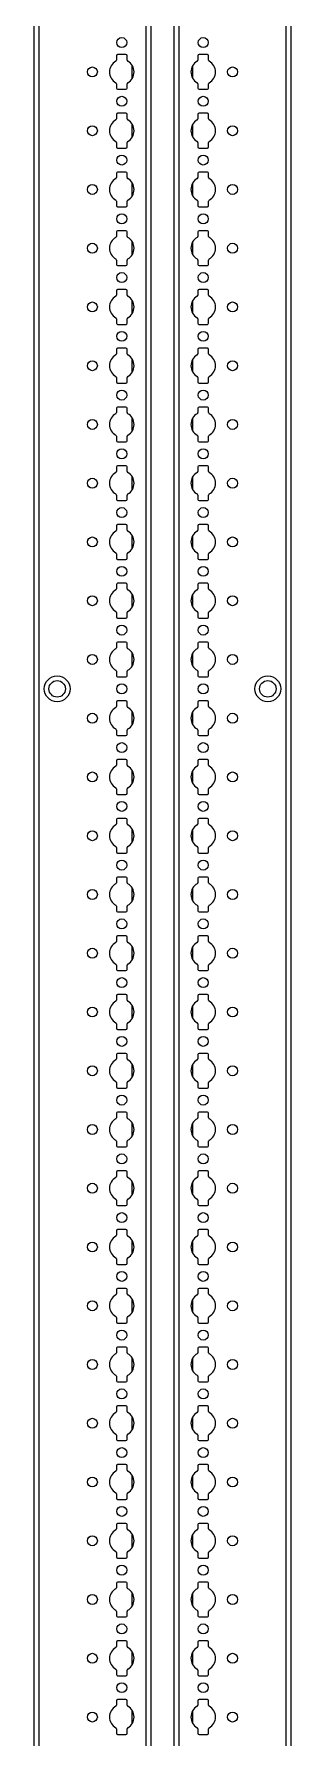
# Model space of a CAD drawing. Header units: millimetres. Extents: x -199 to 1181, y -1371 to 1507.
# Drawn here: x 1072 to 1181, y 64 to 789 of the extents above; entities that cross this region are included whole.
import ezdxf

# ---------------------------------------------------------------- set-up
doc = ezdxf.new("R2010")
doc.units = ezdxf.units.MM

msp = doc.modelspace()

# ---------------------------------------------------------------- linework, layer by layer
at = {"color": 7, "linetype": 'Continuous', "lineweight": 25}
for p, q in [((1071.69, -851.79), (1071.69, 1247.21)), ((1121.39, 1247.21), (1121.39, -851.79)), ((1131.39, -851.79), (1131.39, 1247.21)), ((1181.09, 1247.21), (1181.09, -851.79)), ((1106.74, 779.61), (1106.74, 777.73)), ((1110.84, 780.11), (1107.24, 780.11)), ((1111.34, 777.73), (1111.34, 779.61)), ((1141.44, 779.61), (1141.44, 777.73)), ((1145.54, 780.11), (1141.94, 780.11)), ((1146.04, 777.73), (1146.04, 779.61)), ((1106.74, 767.68), (1106.74, 765.81)), ((1107.24, 765.31), (1110.84, 765.31)), ((1111.34, 765.81), (1111.34, 767.68)), ((1141.44, 767.68), (1141.44, 765.81)), ((1141.94, 765.31), (1145.54, 765.31)), ((1146.04, 765.81), (1146.04, 767.68)), ((1106.74, 754.61), (1106.74, 752.73)), ((1110.84, 755.11), (1107.24, 755.11)), ((1111.34, 752.73), (1111.34, 754.61)), ((1141.44, 754.61), (1141.44, 752.73)), ((1145.54, 755.11), (1141.94, 755.11)), ((1146.04, 752.73), (1146.04, 754.61)), ((1106.74, 742.68), (1106.74, 740.81)), ((1107.24, 740.31), (1110.84, 740.31)), ((1111.34, 740.81), (1111.34, 742.68)), ((1141.44, 742.68), (1141.44, 740.81)), ((1141.94, 740.31), (1145.54, 740.31)), ((1146.04, 740.81), (1146.04, 742.68)), ((1106.74, 729.61), (1106.74, 727.73)), ((1110.84, 730.11), (1107.24, 730.11)), ((1111.34, 727.73), (1111.34, 729.61)), ((1141.44, 729.61), (1141.44, 727.73)), ((1145.54, 730.11), (1141.94, 730.11)), ((1146.04, 727.73), (1146.04, 729.61)), ((1106.74, 717.68), (1106.74, 715.81)), ((1107.24, 715.31), (1110.84, 715.31)), ((1111.34, 715.81), (1111.34, 717.68)), ((1141.44, 717.68), (1141.44, 715.81)), ((1141.94, 715.31), (1145.54, 715.31)), ((1146.04, 715.81), (1146.04, 717.68)), ((1106.74, 704.61), (1106.74, 702.73)), ((1110.84, 705.11), (1107.24, 705.11)), ((1111.34, 702.73), (1111.34, 704.61)), ((1141.44, 704.61), (1141.44, 702.73)), ((1145.54, 705.11), (1141.94, 705.11)), ((1146.04, 702.73), (1146.04, 704.61)), ((1106.74, 692.68), (1106.74, 690.81)), ((1107.24, 690.31), (1110.84, 690.31)), ((1111.34, 690.81), (1111.34, 692.68)), ((1141.44, 692.68), (1141.44, 690.81)), ((1141.94, 690.31), (1145.54, 690.31)), ((1146.04, 690.81), (1146.04, 692.68)), ((1106.74, 679.61), (1106.74, 677.73)), ((1110.84, 680.11), (1107.24, 680.11)), ((1111.34, 677.73), (1111.34, 679.61)), ((1141.44, 679.61), (1141.44, 677.73)), ((1145.54, 680.11), (1141.94, 680.11)), ((1146.04, 677.73), (1146.04, 679.61)), ((1106.74, 667.68), (1106.74, 665.81)), ((1111.34, 665.81), (1111.34, 667.68)), ((1141.44, 667.68), (1141.44, 665.81)), ((1146.04, 665.81), (1146.04, 667.68)), ((1107.24, 665.31), (1110.84, 665.31)), ((1141.94, 665.31), (1145.54, 665.31)), ((1106.74, 654.61), (1106.74, 652.73)), ((1110.84, 655.11), (1107.24, 655.11)), ((1111.34, 652.73), (1111.34, 654.61)), ((1141.44, 654.61), (1141.44, 652.73)), ((1145.54, 655.11), (1141.94, 655.11)), ((1146.04, 652.73), (1146.04, 654.61)), ((1106.74, 642.68), (1106.74, 640.81)), ((1107.24, 640.31), (1110.84, 640.31)), ((1111.34, 640.81), (1111.34, 642.68)), ((1141.44, 642.68), (1141.44, 640.81)), ((1141.94, 640.31), (1145.54, 640.31)), ((1146.04, 640.81), (1146.04, 642.68)), ((1106.74, 629.61), (1106.74, 627.73)), ((1110.84, 630.11), (1107.24, 630.11)), ((1111.34, 627.73), (1111.34, 629.61)), ((1141.44, 629.61), (1141.44, 627.73)), ((1145.54, 630.11), (1141.94, 630.11)), ((1146.04, 627.73), (1146.04, 629.61)), ((1106.74, 617.68), (1106.74, 615.81)), ((1111.34, 615.81), (1111.34, 617.68)), ((1141.44, 617.68), (1141.44, 615.81)), ((1146.04, 615.81), (1146.04, 617.68)), ((1107.24, 615.31), (1110.84, 615.31)), ((1141.94, 615.31), (1145.54, 615.31)), ((1106.74, 604.61), (1106.74, 602.73)), ((1110.84, 605.11), (1107.24, 605.11)), ((1111.34, 602.73), (1111.34, 604.61)), ((1141.44, 604.61), (1141.44, 602.73)), ((1145.54, 605.11), (1141.94, 605.11)), ((1146.04, 602.73), (1146.04, 604.61)), ((1106.74, 592.68), (1106.74, 590.81)), ((1107.24, 590.31), (1110.84, 590.31)), ((1111.34, 590.81), (1111.34, 592.68)), ((1141.44, 592.68), (1141.44, 590.81)), ((1141.94, 590.31), (1145.54, 590.31)), ((1146.04, 590.81), (1146.04, 592.68)), ((1110.84, 580.11), (1107.24, 580.11)), ((1145.54, 580.11), (1141.94, 580.11)), ((1106.74, 579.61), (1106.74, 577.73)), ((1111.34, 577.73), (1111.34, 579.61)), ((1141.44, 579.61), (1141.44, 577.73)), ((1146.04, 577.73), (1146.04, 579.61)), ((1106.74, 567.68), (1106.74, 565.81)), ((1111.34, 565.81), (1111.34, 567.68)), ((1141.44, 567.68), (1141.44, 565.81)), ((1146.04, 565.81), (1146.04, 567.68)), ((1107.24, 565.31), (1110.84, 565.31)), ((1141.94, 565.31), (1145.54, 565.31)), ((1106.74, 554.61), (1106.74, 552.73)), ((1110.84, 555.11), (1107.24, 555.11)), ((1111.34, 552.73), (1111.34, 554.61)), ((1141.44, 554.61), (1141.44, 552.73)), ((1145.54, 555.11), (1141.94, 555.11)), ((1146.04, 552.73), (1146.04, 554.61)), ((1106.74, 542.68), (1106.74, 540.81)), ((1107.24, 540.31), (1110.84, 540.31)), ((1111.34, 540.81), (1111.34, 542.68)), ((1141.44, 542.68), (1141.44, 540.81)), ((1141.94, 540.31), (1145.54, 540.31)), ((1146.04, 540.81), (1146.04, 542.68)), ((1106.74, 529.61), (1106.74, 527.73)), ((1110.84, 530.11), (1107.24, 530.11)), ((1111.34, 527.73), (1111.34, 529.61)), ((1141.44, 529.61), (1141.44, 527.73)), ((1145.54, 530.11), (1141.94, 530.11)), ((1146.04, 527.73), (1146.04, 529.61)), ((1106.74, 517.68), (1106.74, 515.81)), ((1107.24, 515.31), (1110.84, 515.31)), ((1111.34, 515.81), (1111.34, 517.68)), ((1141.44, 517.68), (1141.44, 515.81)), ((1141.94, 515.31), (1145.54, 515.31)), ((1146.04, 515.81), (1146.04, 517.68)), ((1106.74, 504.61), (1106.74, 502.73)), ((1110.84, 505.11), (1107.24, 505.11)), ((1111.34, 502.73), (1111.34, 504.61)), ((1141.44, 504.61), (1141.44, 502.73)), ((1145.54, 505.11), (1141.94, 505.11)), ((1146.04, 502.73), (1146.04, 504.61)), ((1106.74, 492.68), (1106.74, 490.81)), ((1107.24, 490.31), (1110.84, 490.31)), ((1111.34, 490.81), (1111.34, 492.68)), ((1141.44, 492.68), (1141.44, 490.81)), ((1141.94, 490.31), (1145.54, 490.31)), ((1146.04, 490.81), (1146.04, 492.68)), ((1106.74, 479.61), (1106.74, 477.73)), ((1110.84, 480.11), (1107.24, 480.11)), ((1111.34, 477.73), (1111.34, 479.61)), ((1141.44, 479.61), (1141.44, 477.73)), ((1145.54, 480.11), (1141.94, 480.11)), ((1146.04, 477.73), (1146.04, 479.61)), ((1106.74, 467.68), (1106.74, 465.81)), ((1107.24, 465.31), (1110.84, 465.31)), ((1111.34, 465.81), (1111.34, 467.68)), ((1141.44, 467.68), (1141.44, 465.81)), ((1141.94, 465.31), (1145.54, 465.31)), ((1146.04, 465.81), (1146.04, 467.68)), ((1106.74, 454.61), (1106.74, 452.73)), ((1110.84, 455.11), (1107.24, 455.11)), ((1111.34, 452.73), (1111.34, 454.61)), ((1141.44, 454.61), (1141.44, 452.73)), ((1145.54, 455.11), (1141.94, 455.11)), ((1146.04, 452.73), (1146.04, 454.61)), ((1106.74, 442.68), (1106.74, 440.81)), ((1111.34, 440.81), (1111.34, 442.68)), ((1141.44, 442.68), (1141.44, 440.81)), ((1146.04, 440.81), (1146.04, 442.68)), ((1107.24, 440.31), (1110.84, 440.31)), ((1141.94, 440.31), (1145.54, 440.31)), ((1106.74, 429.61), (1106.74, 427.73)), ((1110.84, 430.11), (1107.24, 430.11)), ((1111.34, 427.73), (1111.34, 429.61)), ((1141.44, 429.61), (1141.44, 427.73)), ((1145.54, 430.11), (1141.94, 430.11)), ((1146.04, 427.73), (1146.04, 429.61)), ((1106.74, 417.68), (1106.74, 415.81)), ((1107.24, 415.31), (1110.84, 415.31)), ((1111.34, 415.81), (1111.34, 417.68)), ((1141.44, 417.68), (1141.44, 415.81)), ((1141.94, 415.31), (1145.54, 415.31)), ((1146.04, 415.81), (1146.04, 417.68)), ((1106.74, 404.61), (1106.74, 402.73)), ((1110.84, 405.11), (1107.24, 405.11)), ((1111.34, 402.73), (1111.34, 404.61)), ((1141.44, 404.61), (1141.44, 402.73)), ((1145.54, 405.11), (1141.94, 405.11)), ((1146.04, 402.73), (1146.04, 404.61)), ((1106.74, 392.68), (1106.74, 390.81)), ((1111.34, 390.81), (1111.34, 392.68)), ((1141.44, 392.68), (1141.44, 390.81)), ((1146.04, 390.81), (1146.04, 392.68)), ((1107.24, 390.31), (1110.84, 390.31)), ((1141.94, 390.31), (1145.54, 390.31)), ((1106.74, 379.61), (1106.74, 377.73)), ((1110.84, 380.11), (1107.24, 380.11)), ((1111.34, 377.73), (1111.34, 379.61)), ((1141.44, 379.61), (1141.44, 377.73)), ((1145.54, 380.11), (1141.94, 380.11)), ((1146.04, 377.73), (1146.04, 379.61)), ((1106.74, 367.68), (1106.74, 365.81)), ((1107.24, 365.31), (1110.84, 365.31)), ((1111.34, 365.81), (1111.34, 367.68)), ((1141.44, 367.68), (1141.44, 365.81)), ((1141.94, 365.31), (1145.54, 365.31)), ((1146.04, 365.81), (1146.04, 367.68)), ((1106.74, 354.61), (1106.74, 352.73)), ((1110.84, 355.11), (1107.24, 355.11)), ((1111.34, 352.73), (1111.34, 354.61)), ((1141.44, 354.61), (1141.44, 352.73)), ((1145.54, 355.11), (1141.94, 355.11)), ((1146.04, 352.73), (1146.04, 354.61)), ((1106.74, 342.68), (1106.74, 340.81)), ((1111.34, 340.81), (1111.34, 342.68)), ((1141.44, 342.68), (1141.44, 340.81)), ((1146.04, 340.81), (1146.04, 342.68)), ((1107.24, 340.31), (1110.84, 340.31)), ((1141.94, 340.31), (1145.54, 340.31)), ((1106.74, 329.61), (1106.74, 327.73)), ((1110.84, 330.11), (1107.24, 330.11)), ((1111.34, 327.73), (1111.34, 329.61)), ((1141.44, 329.61), (1141.44, 327.73)), ((1145.54, 330.11), (1141.94, 330.11)), ((1146.04, 327.73), (1146.04, 329.61)), ((1106.74, 317.68), (1106.74, 315.81)), ((1107.24, 315.31), (1110.84, 315.31)), ((1111.34, 315.81), (1111.34, 317.68)), ((1141.44, 317.68), (1141.44, 315.81)), ((1141.94, 315.31), (1145.54, 315.31)), ((1146.04, 315.81), (1146.04, 317.68)), ((1106.74, 304.61), (1106.74, 302.73)), ((1110.84, 305.11), (1107.24, 305.11)), ((1111.34, 302.73), (1111.34, 304.61)), ((1141.44, 304.61), (1141.44, 302.73)), ((1145.54, 305.11), (1141.94, 305.11)), ((1146.04, 302.73), (1146.04, 304.61)), ((1106.74, 292.68), (1106.74, 290.81)), ((1107.24, 290.31), (1110.84, 290.31)), ((1111.34, 290.81), (1111.34, 292.68)), ((1141.44, 292.68), (1141.44, 290.81)), ((1141.94, 290.31), (1145.54, 290.31)), ((1146.04, 290.81), (1146.04, 292.68)), ((1106.74, 279.61), (1106.74, 277.73)), ((1110.84, 280.11), (1107.24, 280.11)), ((1111.34, 277.73), (1111.34, 279.61)), ((1141.44, 279.61), (1141.44, 277.73)), ((1145.54, 280.11), (1141.94, 280.11)), ((1146.04, 277.73), (1146.04, 279.61)), ((1106.74, 267.68), (1106.74, 265.81)), ((1107.24, 265.31), (1110.84, 265.31)), ((1111.34, 265.81), (1111.34, 267.68)), ((1141.44, 267.68), (1141.44, 265.81)), ((1141.94, 265.31), (1145.54, 265.31)), ((1146.04, 265.81), (1146.04, 267.68)), ((1106.74, 254.61), (1106.74, 252.73)), ((1110.84, 255.11), (1107.24, 255.11)), ((1111.34, 252.73), (1111.34, 254.61)), ((1141.44, 254.61), (1141.44, 252.73)), ((1145.54, 255.11), (1141.94, 255.11)), ((1146.04, 252.73), (1146.04, 254.61)), ((1106.74, 242.68), (1106.74, 240.81)), ((1107.24, 240.31), (1110.84, 240.31)), ((1111.34, 240.81), (1111.34, 242.68)), ((1141.44, 242.68), (1141.44, 240.81)), ((1141.94, 240.31), (1145.54, 240.31)), ((1146.04, 240.81), (1146.04, 242.68)), ((1106.74, 229.61), (1106.74, 227.73)), ((1110.84, 230.11), (1107.24, 230.11)), ((1111.34, 227.73), (1111.34, 229.61)), ((1141.44, 229.61), (1141.44, 227.73)), ((1145.54, 230.11), (1141.94, 230.11)), ((1146.04, 227.73), (1146.04, 229.61)), ((1106.74, 217.68), (1106.74, 215.81)), ((1111.34, 215.81), (1111.34, 217.68)), ((1141.44, 217.68), (1141.44, 215.81)), ((1146.04, 215.81), (1146.04, 217.68)), ((1107.24, 215.31), (1110.84, 215.31)), ((1141.94, 215.31), (1145.54, 215.31)), ((1106.74, 204.61), (1106.74, 202.73)), ((1110.84, 205.11), (1107.24, 205.11)), ((1111.34, 202.73), (1111.34, 204.61)), ((1141.44, 204.61), (1141.44, 202.73)), ((1145.54, 205.11), (1141.94, 205.11)), ((1146.04, 202.73), (1146.04, 204.61)), ((1106.74, 192.68), (1106.74, 190.81)), ((1107.24, 190.31), (1110.84, 190.31)), ((1111.34, 190.81), (1111.34, 192.68)), ((1141.44, 192.68), (1141.44, 190.81)), ((1141.94, 190.31), (1145.54, 190.31)), ((1146.04, 190.81), (1146.04, 192.68)), ((1106.74, 179.61), (1106.74, 177.73)), ((1110.84, 180.11), (1107.24, 180.11)), ((1111.34, 177.73), (1111.34, 179.61)), ((1141.44, 179.61), (1141.44, 177.73)), ((1145.54, 180.11), (1141.94, 180.11)), ((1146.04, 177.73), (1146.04, 179.61)), ((1106.74, 167.68), (1106.74, 165.81)), ((1111.34, 165.81), (1111.34, 167.68)), ((1141.44, 167.68), (1141.44, 165.81)), ((1146.04, 165.81), (1146.04, 167.68)), ((1107.24, 165.31), (1110.84, 165.31)), ((1141.94, 165.31), (1145.54, 165.31)), ((1106.74, 154.61), (1106.74, 152.73)), ((1110.84, 155.11), (1107.24, 155.11)), ((1111.34, 152.73), (1111.34, 154.61)), ((1141.44, 154.61), (1141.44, 152.73)), ((1145.54, 155.11), (1141.94, 155.11)), ((1146.04, 152.73), (1146.04, 154.61)), ((1106.74, 142.68), (1106.74, 140.81)), ((1107.24, 140.31), (1110.84, 140.31)), ((1111.34, 140.81), (1111.34, 142.68)), ((1141.44, 142.68), (1141.44, 140.81)), ((1141.94, 140.31), (1145.54, 140.31)), ((1146.04, 140.81), (1146.04, 142.68)), ((1106.74, 129.61), (1106.74, 127.73)), ((1110.84, 130.11), (1107.24, 130.11)), ((1111.34, 127.73), (1111.34, 129.61)), ((1141.44, 129.61), (1141.44, 127.73)), ((1145.54, 130.11), (1141.94, 130.11)), ((1146.04, 127.73), (1146.04, 129.61)), ((1106.74, 117.68), (1106.74, 115.81)), ((1111.34, 115.81), (1111.34, 117.68)), ((1141.44, 117.68), (1141.44, 115.81)), ((1146.04, 115.81), (1146.04, 117.68)), ((1107.24, 115.31), (1110.84, 115.31)), ((1141.94, 115.31), (1145.54, 115.31)), ((1106.74, 104.61), (1106.74, 102.73)), ((1110.84, 105.11), (1107.24, 105.11)), ((1111.34, 102.73), (1111.34, 104.61)), ((1141.44, 104.61), (1141.44, 102.73)), ((1145.54, 105.11), (1141.94, 105.11)), ((1146.04, 102.73), (1146.04, 104.61)), ((1106.74, 92.68), (1106.74, 90.81)), ((1107.24, 90.31), (1110.84, 90.31)), ((1111.34, 90.81), (1111.34, 92.68)), ((1141.44, 92.68), (1141.44, 90.81)), ((1141.94, 90.31), (1145.54, 90.31)), ((1146.04, 90.81), (1146.04, 92.68)), ((1110.84, 80.11), (1107.24, 80.11)), ((1145.54, 80.11), (1141.94, 80.11)), ((1106.74, 79.61), (1106.74, 77.73)), ((1111.34, 77.73), (1111.34, 79.61)), ((1141.44, 79.61), (1141.44, 77.73)), ((1146.04, 77.73), (1146.04, 79.61)), ((1106.74, 67.68), (1106.74, 65.81)), ((1107.24, 65.31), (1110.84, 65.31)), ((1111.34, 65.81), (1111.34, 67.68)), ((1141.44, 67.68), (1141.44, 65.81)), ((1141.94, 65.31), (1145.54, 65.31)), ((1146.04, 65.81), (1146.04, 67.68))]:
    msp.add_line(p, q, dxfattribs=at)
at = {"color": 8, "linetype": 'Continuous', "lineweight": 18}
for p, q in [((1073.69, 1247.21), (1073.69, -851.79)), ((1119.39, -851.79), (1119.39, 1247.21)), ((1133.39, 1247.21), (1133.39, -851.79)), ((1179.09, -851.79), (1179.09, 1247.21)), ((1113.54, 770), (1113.54, 775.41)), ((1139.24, 775.41), (1139.24, 770)), ((1113.54, 745), (1113.54, 750.41)), ((1139.24, 750.41), (1139.24, 745)), ((1113.54, 720), (1113.54, 725.41)), ((1139.24, 725.41), (1139.24, 720)), ((1113.54, 695), (1113.54, 700.41)), ((1139.24, 700.41), (1139.24, 695)), ((1113.54, 670), (1113.54, 675.41)), ((1139.24, 675.41), (1139.24, 670)), ((1113.54, 645), (1113.54, 650.41)), ((1139.24, 650.41), (1139.24, 645)), ((1113.54, 620), (1113.54, 625.41)), ((1139.24, 625.41), (1139.24, 620)), ((1113.54, 595), (1113.54, 600.41)), ((1139.24, 600.41), (1139.24, 595)), ((1113.54, 570), (1113.54, 575.41)), ((1139.24, 575.41), (1139.24, 570)), ((1113.54, 545), (1113.54, 550.41)), ((1139.24, 550.41), (1139.24, 545)), ((1113.54, 520), (1113.54, 525.41)), ((1139.24, 525.41), (1139.24, 520)), ((1113.54, 495), (1113.54, 500.41)), ((1139.24, 500.41), (1139.24, 495)), ((1113.54, 470), (1113.54, 475.41)), ((1139.24, 475.41), (1139.24, 470)), ((1113.54, 445), (1113.54, 450.41)), ((1139.24, 450.41), (1139.24, 445)), ((1113.54, 420), (1113.54, 425.41)), ((1139.24, 425.41), (1139.24, 420)), ((1113.54, 395), (1113.54, 400.41)), ((1139.24, 400.41), (1139.24, 395)), ((1113.54, 370), (1113.54, 375.41)), ((1139.24, 375.41), (1139.24, 370)), ((1113.54, 345), (1113.54, 350.41)), ((1139.24, 350.41), (1139.24, 345)), ((1113.54, 320), (1113.54, 325.41)), ((1139.24, 325.41), (1139.24, 320)), ((1113.54, 295), (1113.54, 300.41)), ((1139.24, 300.41), (1139.24, 295)), ((1113.54, 270), (1113.54, 275.41)), ((1139.24, 275.41), (1139.24, 270)), ((1113.54, 245), (1113.54, 250.41)), ((1139.24, 250.41), (1139.24, 245)), ((1113.54, 220), (1113.54, 225.41)), ((1139.24, 225.41), (1139.24, 220)), ((1113.54, 195), (1113.54, 200.41)), ((1139.24, 200.41), (1139.24, 195)), ((1113.54, 170), (1113.54, 175.41)), ((1139.24, 175.41), (1139.24, 170)), ((1113.54, 145), (1113.54, 150.41)), ((1139.24, 150.41), (1139.24, 145)), ((1113.54, 120), (1113.54, 125.41)), ((1139.24, 125.41), (1139.24, 120)), ((1113.54, 95), (1113.54, 100.41)), ((1139.24, 100.41), (1139.24, 95)), ((1113.54, 70), (1113.54, 75.41)), ((1139.24, 75.41), (1139.24, 70))]:
    msp.add_line(p, q, dxfattribs=at)
at = {"color": 7, "linetype": 'Continuous', "lineweight": 25}
for centre, radius in [((1109.04, 785.21), 2.12), ((1143.74, 785.21), 2.12), ((1096.54, 772.71), 2.12), ((1156.24, 772.71), 2.12), ((1109.04, 760.21), 2.12), ((1143.74, 760.21), 2.12), ((1096.54, 747.71), 2.12), ((1156.24, 747.71), 2.12), ((1109.04, 735.21), 2.12), ((1143.74, 735.21), 2.12), ((1096.54, 722.71), 2.12), ((1156.24, 722.71), 2.12), ((1109.04, 710.21), 2.12), ((1143.74, 710.21), 2.12), ((1096.54, 697.71), 2.12), ((1156.24, 697.71), 2.12), ((1109.04, 685.21), 2.12), ((1143.74, 685.21), 2.12), ((1096.54, 672.71), 2.12), ((1156.24, 672.71), 2.12), ((1109.04, 660.21), 2.12), ((1143.74, 660.21), 2.12), ((1096.54, 647.71), 2.12), ((1156.24, 647.71), 2.12), ((1109.04, 635.21), 2.12), ((1143.74, 635.21), 2.12), ((1096.54, 622.71), 2.12), ((1156.24, 622.71), 2.12), ((1109.04, 610.21), 2.12), ((1143.74, 610.21), 2.12), ((1096.54, 597.71), 2.12), ((1156.24, 597.71), 2.12), ((1109.04, 585.21), 2.12), ((1143.74, 585.21), 2.12), ((1096.54, 572.71), 2.12), ((1156.24, 572.71), 2.12), ((1109.04, 560.21), 2.12), ((1143.74, 560.21), 2.12), ((1096.54, 547.71), 2.12), ((1156.24, 547.71), 2.12), ((1109.04, 535.21), 2.12), ((1143.74, 535.21), 2.12), ((1096.54, 522.71), 2.12), ((1156.24, 522.71), 2.12), ((1081.54, 510.21), 5.5), ((1171.24, 510.21), 5.5), ((1081.54, 510.21), 3.5), ((1109.04, 510.21), 2.12), ((1143.74, 510.21), 2.12), ((1171.24, 510.21), 3.5), ((1096.54, 497.71), 2.12), ((1156.24, 497.71), 2.12), ((1109.04, 485.21), 2.12), ((1143.74, 485.21), 2.12), ((1096.54, 472.71), 2.12), ((1156.24, 472.71), 2.12), ((1109.04, 460.21), 2.12), ((1143.74, 460.21), 2.12), ((1096.54, 447.71), 2.12), ((1156.24, 447.71), 2.12), ((1109.04, 435.21), 2.12), ((1143.74, 435.21), 2.12), ((1096.54, 422.71), 2.12), ((1156.24, 422.71), 2.12), ((1109.04, 410.21), 2.12), ((1143.74, 410.21), 2.12), ((1096.54, 397.71), 2.12), ((1156.24, 397.71), 2.12), ((1109.04, 385.21), 2.12), ((1143.74, 385.21), 2.12), ((1096.54, 372.71), 2.12), ((1156.24, 372.71), 2.12), ((1109.04, 360.21), 2.12), ((1143.74, 360.21), 2.12), ((1096.54, 347.71), 2.12), ((1156.24, 347.71), 2.12), ((1109.04, 335.21), 2.12), ((1143.74, 335.21), 2.12), ((1096.54, 322.71), 2.12), ((1156.24, 322.71), 2.12), ((1109.04, 310.21), 2.12), ((1143.74, 310.21), 2.12), ((1096.54, 297.71), 2.12), ((1156.24, 297.71), 2.12), ((1109.04, 285.21), 2.12), ((1143.74, 285.21), 2.12), ((1096.54, 272.71), 2.12), ((1156.24, 272.71), 2.12), ((1109.04, 260.21), 2.12), ((1143.74, 260.21), 2.12), ((1096.54, 247.71), 2.12), ((1156.24, 247.71), 2.12), ((1109.04, 235.21), 2.12), ((1143.74, 235.21), 2.12), ((1096.54, 222.71), 2.12), ((1156.24, 222.71), 2.12), ((1109.04, 210.21), 2.12), ((1143.74, 210.21), 2.12), ((1096.54, 197.71), 2.12), ((1156.24, 197.71), 2.12), ((1109.04, 185.21), 2.12), ((1143.74, 185.21), 2.12), ((1096.54, 172.71), 2.12), ((1156.24, 172.71), 2.12), ((1109.04, 160.21), 2.12), ((1143.74, 160.21), 2.12), ((1096.54, 147.71), 2.12), ((1156.24, 147.71), 2.12), ((1109.04, 135.21), 2.12), ((1143.74, 135.21), 2.12), ((1096.54, 122.71), 2.12), ((1156.24, 122.71), 2.12), ((1109.04, 110.21), 2.12), ((1143.74, 110.21), 2.12), ((1096.54, 97.71), 2.12), ((1156.24, 97.71), 2.12), ((1109.04, 85.21), 2.12), ((1143.74, 85.21), 2.12), ((1096.54, 72.71), 2.12), ((1156.24, 72.71), 2.13)]:
    msp.add_circle(centre, radius, dxfattribs=at)
for centre, radius, start, end in [((1109.04, 772.71), 5.25, 119.14074, 240.85926), ((1106.24, 777.73), 0.5, 299.14074, 0), ((1107.24, 779.61), 0.5, 90, 180), ((1110.84, 779.61), 0.5, 0, 90), ((1111.84, 777.73), 0.5, 180, 240.85926), ((1109.04, 772.71), 5.25, 299.14074, 60.85926), ((1143.74, 772.71), 5.25, 119.14074, 240.85926), ((1140.94, 777.73), 0.5, 299.14074, 0), ((1141.94, 779.61), 0.5, 90, 180), ((1145.54, 779.61), 0.5, 0, 90), ((1146.54, 777.73), 0.5, 180, 240.85926), ((1143.74, 772.71), 5.25, 299.14074, 60.85926), ((1106.24, 767.68), 0.5, 0, 60.85926), ((1107.24, 765.81), 0.5, 180, 270), ((1110.84, 765.81), 0.5, 270, 0), ((1111.84, 767.68), 0.5, 119.14074, 180), ((1140.94, 767.68), 0.5, 0, 60.85926), ((1141.94, 765.81), 0.5, 180, 270), ((1145.54, 765.81), 0.5, 270, 0), ((1146.54, 767.68), 0.5, 119.14074, 180), ((1107.24, 754.61), 0.5, 90, 180), ((1110.84, 754.61), 0.5, 0, 90), ((1141.94, 754.61), 0.5, 90, 180), ((1145.54, 754.61), 0.5, 0, 90), ((1109.04, 747.71), 5.25, 119.14074, 240.85926), ((1106.24, 752.73), 0.5, 299.14074, 0), ((1111.84, 752.73), 0.5, 180, 240.85926), ((1109.04, 747.71), 5.25, 299.14074, 60.85926), ((1143.74, 747.71), 5.25, 119.14074, 240.85926), ((1140.94, 752.73), 0.5, 299.14074, 0), ((1146.54, 752.73), 0.5, 180, 240.85926), ((1143.74, 747.71), 5.25, 299.14074, 60.85926), ((1106.24, 742.68), 0.5, 0, 60.85926), ((1107.24, 740.81), 0.5, 180, 270), ((1110.84, 740.81), 0.5, 270, 0), ((1111.84, 742.68), 0.5, 119.14074, 180), ((1140.94, 742.68), 0.5, 0, 60.85926), ((1141.94, 740.81), 0.5, 180, 270), ((1145.54, 740.81), 0.5, 270, 0), ((1146.54, 742.68), 0.5, 119.14074, 180), ((1109.04, 722.71), 5.25, 119.14074, 240.85926), ((1106.24, 727.73), 0.5, 299.14074, 0), ((1107.24, 729.61), 0.5, 90, 180), ((1110.84, 729.61), 0.5, 0, 90), ((1111.84, 727.73), 0.5, 180, 240.85926), ((1109.04, 722.71), 5.25, 299.14074, 60.85926), ((1143.74, 722.71), 5.25, 119.14074, 240.85926), ((1140.94, 727.73), 0.5, 299.14074, 0), ((1141.94, 729.61), 0.5, 90, 180), ((1145.54, 729.61), 0.5, 0, 90), ((1146.54, 727.73), 0.5, 180, 240.85926), ((1143.74, 722.71), 5.25, 299.14074, 60.85926), ((1106.24, 717.68), 0.5, 0, 60.85926), ((1111.84, 717.68), 0.5, 119.14074, 180), ((1140.94, 717.68), 0.5, 0, 60.85926), ((1146.54, 717.68), 0.5, 119.14074, 180), ((1107.24, 715.81), 0.5, 180, 270), ((1110.84, 715.81), 0.5, 270, 0), ((1141.94, 715.81), 0.5, 180, 270), ((1145.54, 715.81), 0.5, 270, 0), ((1107.24, 704.61), 0.5, 90, 180), ((1110.84, 704.61), 0.5, 0, 90), ((1141.94, 704.61), 0.5, 90, 180), ((1145.54, 704.61), 0.5, 0, 90), ((1109.04, 697.71), 5.25, 119.14074, 240.85926), ((1106.24, 702.73), 0.5, 299.14074, 0), ((1111.84, 702.73), 0.5, 180, 240.85926), ((1109.04, 697.71), 5.25, 299.14074, 60.85926), ((1143.74, 697.71), 5.25, 119.14074, 240.85926), ((1140.94, 702.73), 0.5, 299.14074, 0), ((1146.54, 702.73), 0.5, 180, 240.85926), ((1143.74, 697.71), 5.25, 299.14074, 60.85926), ((1106.24, 692.68), 0.5, 0, 60.85926), ((1107.24, 690.81), 0.5, 180, 270), ((1110.84, 690.81), 0.5, 270, 0), ((1111.84, 692.68), 0.5, 119.14074, 180), ((1140.94, 692.68), 0.5, 0, 60.85926), ((1141.94, 690.81), 0.5, 180, 270), ((1145.54, 690.81), 0.5, 270, 0), ((1146.54, 692.68), 0.5, 119.14074, 180), ((1109.04, 672.71), 5.25, 119.14074, 240.85926), ((1106.24, 677.73), 0.5, 299.14074, 0), ((1107.24, 679.61), 0.5, 90, 180), ((1110.84, 679.61), 0.5, 0, 90), ((1111.84, 677.73), 0.5, 180, 240.85926), ((1109.04, 672.71), 5.25, 299.14074, 60.85926), ((1143.74, 672.71), 5.25, 119.14074, 240.85926), ((1140.94, 677.73), 0.5, 299.14074, 0), ((1141.94, 679.61), 0.5, 90, 180), ((1145.54, 679.61), 0.5, 0, 90), ((1146.54, 677.73), 0.5, 180, 240.85926), ((1143.74, 672.71), 5.25, 299.14074, 60.85926), ((1106.24, 667.68), 0.5, 0, 60.85926), ((1111.84, 667.68), 0.5, 119.14074, 180), ((1140.94, 667.68), 0.5, 0, 60.85926), ((1146.54, 667.68), 0.5, 119.14074, 180), ((1107.24, 665.81), 0.5, 180, 270), ((1110.84, 665.81), 0.5, 270, 0), ((1141.94, 665.81), 0.5, 180, 270), ((1145.54, 665.81), 0.5, 270, 0), ((1106.24, 652.73), 0.5, 299.14074, 0), ((1107.24, 654.61), 0.5, 90, 180), ((1110.84, 654.61), 0.5, 0, 90), ((1111.84, 652.73), 0.5, 180, 240.85926), ((1140.94, 652.73), 0.5, 299.14074, 0), ((1141.94, 654.61), 0.5, 90, 180), ((1145.54, 654.61), 0.5, 0, 90), ((1146.54, 652.73), 0.5, 180, 240.85926), ((1109.04, 647.71), 5.25, 119.14074, 240.85926), ((1109.04, 647.71), 5.25, 299.14074, 60.85926), ((1143.74, 647.71), 5.25, 119.14074, 240.85926), ((1143.74, 647.71), 5.25, 299.14074, 60.85926), ((1106.24, 642.68), 0.5, 0, 60.85926), ((1107.24, 640.81), 0.5, 180, 270), ((1110.84, 640.81), 0.5, 270, 0), ((1111.84, 642.68), 0.5, 119.14074, 180), ((1140.94, 642.68), 0.5, 0, 60.85926), ((1141.94, 640.81), 0.5, 180, 270), ((1145.54, 640.81), 0.5, 270, 0), ((1146.54, 642.68), 0.5, 119.14074, 180), ((1109.04, 622.71), 5.25, 119.14074, 240.85926), ((1106.24, 627.73), 0.5, 299.14074, 0), ((1107.24, 629.61), 0.5, 90, 180), ((1110.84, 629.61), 0.5, 0, 90), ((1111.84, 627.73), 0.5, 180, 240.85926), ((1109.04, 622.71), 5.25, 299.14074, 60.85926), ((1143.74, 622.71), 5.25, 119.14074, 240.85926), ((1140.94, 627.73), 0.5, 299.14074, 0), ((1141.94, 629.61), 0.5, 90, 180), ((1145.54, 629.61), 0.5, 0, 90), ((1146.54, 627.73), 0.5, 180, 240.85926), ((1143.74, 622.71), 5.25, 299.14074, 60.85926), ((1106.24, 617.68), 0.5, 0, 60.85926), ((1111.84, 617.68), 0.5, 119.14074, 180), ((1140.94, 617.68), 0.5, 0, 60.85926), ((1146.54, 617.68), 0.5, 119.14074, 180), ((1107.24, 615.81), 0.5, 180, 270), ((1110.84, 615.81), 0.5, 270, 0), ((1141.94, 615.81), 0.5, 180, 270), ((1145.54, 615.81), 0.5, 270, 0), ((1109.04, 597.71), 5.25, 119.14074, 240.85926), ((1106.24, 602.73), 0.5, 299.14074, 0), ((1107.24, 604.61), 0.5, 90, 180), ((1110.84, 604.61), 0.5, 0, 90), ((1111.84, 602.73), 0.5, 180, 240.85926), ((1109.04, 597.71), 5.25, 299.14074, 60.85926), ((1143.74, 597.71), 5.25, 119.14074, 240.85926), ((1140.94, 602.73), 0.5, 299.14074, 0), ((1141.94, 604.61), 0.5, 90, 180), ((1145.54, 604.61), 0.5, 0, 90), ((1146.54, 602.73), 0.5, 180, 240.85926), ((1143.74, 597.71), 5.25, 299.14074, 60.85926), ((1106.24, 592.68), 0.5, 0, 60.85926), ((1107.24, 590.81), 0.5, 180, 270), ((1110.84, 590.81), 0.5, 270, 0), ((1111.84, 592.68), 0.5, 119.14074, 180), ((1140.94, 592.68), 0.5, 0, 60.85926), ((1141.94, 590.81), 0.5, 180, 270), ((1145.54, 590.81), 0.5, 270, 0), ((1146.54, 592.68), 0.5, 119.14074, 180), ((1107.24, 579.61), 0.5, 90, 180), ((1110.84, 579.61), 0.5, 0, 90), ((1141.94, 579.61), 0.5, 90, 180), ((1145.54, 579.61), 0.5, 0, 90), ((1109.04, 572.71), 5.25, 119.14074, 240.85926), ((1106.24, 577.73), 0.5, 299.14074, 0), ((1111.84, 577.73), 0.5, 180, 240.85926), ((1109.04, 572.71), 5.25, 299.14074, 60.85926), ((1143.74, 572.71), 5.25, 119.14074, 240.85926), ((1140.94, 577.73), 0.5, 299.14074, 0), ((1146.54, 577.73), 0.5, 180, 240.85926), ((1143.74, 572.71), 5.25, 299.14074, 60.85926), ((1106.24, 567.68), 0.5, 0, 60.85926), ((1107.24, 565.81), 0.5, 180, 270), ((1110.84, 565.81), 0.5, 270, 0), ((1111.84, 567.68), 0.5, 119.14074, 180), ((1140.94, 567.68), 0.5, 0, 60.85926), ((1141.94, 565.81), 0.5, 180, 270), ((1145.54, 565.81), 0.5, 270, 0), ((1146.54, 567.68), 0.5, 119.14074, 180), ((1109.04, 547.71), 5.25, 119.14074, 240.85926), ((1106.24, 552.73), 0.5, 299.14074, 0), ((1107.24, 554.61), 0.5, 90, 180), ((1110.84, 554.61), 0.5, 0, 90), ((1111.84, 552.73), 0.5, 180, 240.85926), ((1109.04, 547.71), 5.25, 299.14074, 60.85926), ((1143.74, 547.71), 5.25, 119.14074, 240.85926), ((1140.94, 552.73), 0.5, 299.14074, 0), ((1141.94, 554.61), 0.5, 90, 180), ((1145.54, 554.61), 0.5, 0, 90), ((1146.54, 552.73), 0.5, 180, 240.85926), ((1143.74, 547.71), 5.25, 299.14074, 60.85926), ((1106.24, 542.68), 0.5, 0, 60.85926), ((1107.24, 540.81), 0.5, 180, 270), ((1110.84, 540.81), 0.5, 270, 0), ((1111.84, 542.68), 0.5, 119.14074, 180), ((1140.94, 542.68), 0.5, 0, 60.85926), ((1141.94, 540.81), 0.5, 180, 270), ((1145.54, 540.81), 0.5, 270, 0), ((1146.54, 542.68), 0.5, 119.14074, 180), ((1107.24, 529.61), 0.5, 90, 180), ((1110.84, 529.61), 0.5, 0, 90), ((1141.94, 529.61), 0.5, 90, 180), ((1145.54, 529.61), 0.5, 0, 90), ((1109.04, 522.71), 5.25, 119.14074, 240.85926), ((1106.24, 527.73), 0.5, 299.14074, 0), ((1111.84, 527.73), 0.5, 180, 240.85926), ((1109.04, 522.71), 5.25, 299.14074, 60.85926), ((1143.74, 522.71), 5.25, 119.14074, 240.85926), ((1140.94, 527.73), 0.5, 299.14074, 0), ((1146.54, 527.73), 0.5, 180, 240.85926), ((1143.74, 522.71), 5.25, 299.14074, 60.85926), ((1106.24, 517.68), 0.5, 0, 60.85926), ((1107.24, 515.81), 0.5, 180, 270), ((1110.84, 515.81), 0.5, 270, 0), ((1111.84, 517.68), 0.5, 119.14074, 180), ((1140.94, 517.68), 0.5, 0, 60.85926), ((1141.94, 515.81), 0.5, 180, 270), ((1145.54, 515.81), 0.5, 270, 0), ((1146.54, 517.68), 0.5, 119.14074, 180), ((1109.04, 497.71), 5.25, 119.14074, 240.85926), ((1106.24, 502.73), 0.5, 299.14074, 0), ((1107.24, 504.61), 0.5, 90, 180), ((1110.84, 504.61), 0.5, 0, 90), ((1111.84, 502.73), 0.5, 180, 240.85926), ((1109.04, 497.71), 5.25, 299.14074, 60.85926), ((1143.74, 497.71), 5.25, 119.14074, 240.85926), ((1140.94, 502.73), 0.5, 299.14074, 0), ((1141.94, 504.61), 0.5, 90, 180), ((1145.54, 504.61), 0.5, 0, 90), ((1146.54, 502.73), 0.5, 180, 240.85926), ((1143.74, 497.71), 5.25, 299.14074, 60.85926), ((1106.24, 492.68), 0.5, 0, 60.85926), ((1111.84, 492.68), 0.5, 119.14074, 180), ((1140.94, 492.68), 0.5, 0, 60.85926), ((1146.54, 492.68), 0.5, 119.14074, 180), ((1107.24, 490.81), 0.5, 180, 270), ((1110.84, 490.81), 0.5, 270, 0), ((1141.94, 490.81), 0.5, 180, 270), ((1145.54, 490.81), 0.5, 270, 0), ((1107.24, 479.61), 0.5, 90, 180), ((1110.84, 479.61), 0.5, 0, 90), ((1141.94, 479.61), 0.5, 90, 180), ((1145.54, 479.61), 0.5, 0, 90), ((1109.04, 472.71), 5.25, 119.14074, 240.85926), ((1106.24, 477.73), 0.5, 299.14074, 0), ((1111.84, 477.73), 0.5, 180, 240.85926), ((1109.04, 472.71), 5.25, 299.14074, 60.85926), ((1143.74, 472.71), 5.25, 119.14074, 240.85926), ((1140.94, 477.73), 0.5, 299.14074, 0), ((1146.54, 477.73), 0.5, 180, 240.85926), ((1143.74, 472.71), 5.25, 299.14074, 60.85926), ((1106.24, 467.68), 0.5, 0, 60.85926), ((1107.24, 465.81), 0.5, 180, 270), ((1110.84, 465.81), 0.5, 270, 0), ((1111.84, 467.68), 0.5, 119.14074, 180), ((1140.94, 467.68), 0.5, 0, 60.85926), ((1141.94, 465.81), 0.5, 180, 270), ((1145.54, 465.81), 0.5, 270, 0), ((1146.54, 467.68), 0.5, 119.14074, 180), ((1109.04, 447.71), 5.25, 119.14074, 240.85926), ((1106.24, 452.73), 0.5, 299.14074, 0), ((1107.24, 454.61), 0.5, 90, 180), ((1110.84, 454.61), 0.5, 0, 90), ((1111.84, 452.73), 0.5, 180, 240.85926), ((1109.04, 447.71), 5.25, 299.14074, 60.85926), ((1143.74, 447.71), 5.25, 119.14074, 240.85926), ((1140.94, 452.73), 0.5, 299.14074, 0), ((1141.94, 454.61), 0.5, 90, 180), ((1145.54, 454.61), 0.5, 0, 90), ((1146.54, 452.73), 0.5, 180, 240.85926), ((1143.74, 447.71), 5.25, 299.14074, 60.85926), ((1106.24, 442.68), 0.5, 0, 60.85926), ((1111.84, 442.68), 0.5, 119.14074, 180), ((1140.94, 442.68), 0.5, 0, 60.85926), ((1146.54, 442.68), 0.5, 119.14074, 180), ((1107.24, 440.81), 0.5, 180, 270), ((1110.84, 440.81), 0.5, 270, 0), ((1141.94, 440.81), 0.5, 180, 270), ((1145.54, 440.81), 0.5, 270, 0), ((1107.24, 429.61), 0.5, 90, 180), ((1110.84, 429.61), 0.5, 0, 90), ((1141.94, 429.61), 0.5, 90, 180), ((1145.54, 429.61), 0.5, 0, 90), ((1109.04, 422.71), 5.25, 119.14074, 240.85926), ((1106.24, 427.73), 0.5, 299.14074, 0), ((1111.84, 427.73), 0.5, 180, 240.85926), ((1109.04, 422.71), 5.25, 299.14074, 60.85926), ((1143.74, 422.71), 5.25, 119.14074, 240.85926), ((1140.94, 427.73), 0.5, 299.14074, 0), ((1146.54, 427.73), 0.5, 180, 240.85926), ((1143.74, 422.71), 5.25, 299.14074, 60.85926), ((1106.24, 417.68), 0.5, 0, 60.85926), ((1107.24, 415.81), 0.5, 180, 270), ((1110.84, 415.81), 0.5, 270, 0), ((1111.84, 417.68), 0.5, 119.14074, 180), ((1140.94, 417.68), 0.5, 0, 60.85926), ((1141.94, 415.81), 0.5, 180, 270), ((1145.54, 415.81), 0.5, 270, 0), ((1146.54, 417.68), 0.5, 119.14074, 180), ((1109.04, 397.71), 5.25, 119.14074, 240.85926), ((1106.24, 402.73), 0.5, 299.14074, 0), ((1107.24, 404.61), 0.5, 90, 180), ((1110.84, 404.61), 0.5, 0, 90), ((1111.84, 402.73), 0.5, 180, 240.85926), ((1109.04, 397.71), 5.25, 299.14074, 60.85926), ((1143.74, 397.71), 5.25, 119.14074, 240.85926), ((1140.94, 402.73), 0.5, 299.14074, 0), ((1141.94, 404.61), 0.5, 90, 180), ((1145.54, 404.61), 0.5, 0, 90), ((1146.54, 402.73), 0.5, 180, 240.85926), ((1143.74, 397.71), 5.25, 299.14074, 60.85926), ((1106.24, 392.68), 0.5, 0, 60.85926), ((1111.84, 392.68), 0.5, 119.14074, 180), ((1140.94, 392.68), 0.5, 0, 60.85926), ((1146.54, 392.68), 0.5, 119.14074, 180), ((1107.24, 390.81), 0.5, 180, 270), ((1110.84, 390.81), 0.5, 270, 0), ((1141.94, 390.81), 0.5, 180, 270), ((1145.54, 390.81), 0.5, 270, 0), ((1109.04, 372.71), 5.25, 119.14074, 240.85926), ((1106.24, 377.73), 0.5, 299.14074, 0), ((1107.24, 379.61), 0.5, 90, 180), ((1110.84, 379.61), 0.5, 0, 90), ((1111.84, 377.73), 0.5, 180, 240.85926), ((1109.04, 372.71), 5.25, 299.14074, 60.85926), ((1143.74, 372.71), 5.25, 119.14074, 240.85926), ((1140.94, 377.73), 0.5, 299.14074, 0), ((1141.94, 379.61), 0.5, 90, 180), ((1145.54, 379.61), 0.5, 0, 90), ((1146.54, 377.73), 0.5, 180, 240.85926), ((1143.74, 372.71), 5.25, 299.14074, 60.85926), ((1106.24, 367.68), 0.5, 0, 60.85926), ((1107.24, 365.81), 0.5, 180, 270), ((1110.84, 365.81), 0.5, 270, 0), ((1111.84, 367.68), 0.5, 119.14074, 180), ((1140.94, 367.68), 0.5, 0, 60.85926), ((1141.94, 365.81), 0.5, 180, 270), ((1145.54, 365.81), 0.5, 270, 0), ((1146.54, 367.68), 0.5, 119.14074, 180), ((1109.04, 347.71), 5.25, 119.14074, 240.85926), ((1106.24, 352.73), 0.5, 299.14074, 0), ((1107.24, 354.61), 0.5, 90, 180), ((1110.84, 354.61), 0.5, 0, 90), ((1111.84, 352.73), 0.5, 180, 240.85926), ((1109.04, 347.71), 5.25, 299.14074, 60.85926), ((1143.74, 347.71), 5.25, 119.14074, 240.85926), ((1140.94, 352.73), 0.5, 299.14074, 0), ((1141.94, 354.61), 0.5, 90, 180), ((1145.54, 354.61), 0.5, 0, 90), ((1146.54, 352.73), 0.5, 180, 240.85926), ((1143.74, 347.71), 5.25, 299.14074, 60.85926), ((1106.24, 342.68), 0.5, 0, 60.85926), ((1107.24, 340.81), 0.5, 180, 270), ((1110.84, 340.81), 0.5, 270, 0), ((1111.84, 342.68), 0.5, 119.14074, 180), ((1140.94, 342.68), 0.5, 0, 60.85926), ((1141.94, 340.81), 0.5, 180, 270), ((1145.54, 340.81), 0.5, 270, 0), ((1146.54, 342.68), 0.5, 119.14074, 180), ((1109.04, 322.71), 5.25, 119.14074, 240.85926), ((1106.24, 327.73), 0.5, 299.14074, 0), ((1107.24, 329.61), 0.5, 90, 180), ((1110.84, 329.61), 0.5, 0, 90), ((1111.84, 327.73), 0.5, 180, 240.85926), ((1109.04, 322.71), 5.25, 299.14074, 60.85926), ((1143.74, 322.71), 5.25, 119.14074, 240.85926), ((1140.94, 327.73), 0.5, 299.14074, 0), ((1141.94, 329.61), 0.5, 90, 180), ((1145.54, 329.61), 0.5, 0, 90), ((1146.54, 327.73), 0.5, 180, 240.85926), ((1143.74, 322.71), 5.25, 299.14074, 60.85926), ((1106.24, 317.68), 0.5, 0, 60.85926), ((1107.24, 315.81), 0.5, 180, 270), ((1110.84, 315.81), 0.5, 270, 0), ((1111.84, 317.68), 0.5, 119.14074, 180), ((1140.94, 317.68), 0.5, 0, 60.85926), ((1141.94, 315.81), 0.5, 180, 270), ((1145.54, 315.81), 0.5, 270, 0), ((1146.54, 317.68), 0.5, 119.14074, 180), ((1107.24, 304.61), 0.5, 90, 180), ((1110.84, 304.61), 0.5, 0, 90), ((1141.94, 304.61), 0.5, 90, 180), ((1145.54, 304.61), 0.5, 0, 90), ((1109.04, 297.71), 5.25, 119.14074, 240.85926), ((1106.24, 302.73), 0.5, 299.14074, 0), ((1111.84, 302.73), 0.5, 180, 240.85926), ((1109.04, 297.71), 5.25, 299.14074, 60.85926), ((1143.74, 297.71), 5.25, 119.14074, 240.85926), ((1140.94, 302.73), 0.5, 299.14074, 0), ((1146.54, 302.73), 0.5, 180, 240.85926), ((1143.74, 297.71), 5.25, 299.14074, 60.85926), ((1106.24, 292.68), 0.5, 0, 60.85926), ((1107.24, 290.81), 0.5, 180, 270), ((1110.84, 290.81), 0.5, 270, 0), ((1111.84, 292.68), 0.5, 119.14074, 180), ((1140.94, 292.68), 0.5, 0, 60.85926), ((1141.94, 290.81), 0.5, 180, 270), ((1145.54, 290.81), 0.5, 270, 0), ((1146.54, 292.68), 0.5, 119.14074, 180), ((1109.04, 272.71), 5.25, 119.14074, 240.85926), ((1106.24, 277.73), 0.5, 299.14074, 0), ((1107.24, 279.61), 0.5, 90, 180), ((1110.84, 279.61), 0.5, 0, 90), ((1111.84, 277.73), 0.5, 180, 240.85926), ((1109.04, 272.71), 5.25, 299.14074, 60.85926), ((1143.74, 272.71), 5.25, 119.14074, 240.85926), ((1140.94, 277.73), 0.5, 299.14074, 0), ((1141.94, 279.61), 0.5, 90, 180), ((1145.54, 279.61), 0.5, 0, 90), ((1146.54, 277.73), 0.5, 180, 240.85926), ((1143.74, 272.71), 5.25, 299.14074, 60.85926), ((1106.24, 267.68), 0.5, 0, 60.85926), ((1107.24, 265.81), 0.5, 180, 270), ((1110.84, 265.81), 0.5, 270, 0), ((1111.84, 267.68), 0.5, 119.14074, 180), ((1140.94, 267.68), 0.5, 0, 60.85926), ((1141.94, 265.81), 0.5, 180, 270), ((1145.54, 265.81), 0.5, 270, 0), ((1146.54, 267.68), 0.5, 119.14074, 180), ((1107.24, 254.61), 0.5, 90, 180), ((1110.84, 254.61), 0.5, 0, 90), ((1141.94, 254.61), 0.5, 90, 180), ((1145.54, 254.61), 0.5, 0, 90), ((1109.04, 247.71), 5.25, 119.14074, 240.85926), ((1106.24, 252.73), 0.5, 299.14074, 0), ((1111.84, 252.73), 0.5, 180, 240.85926), ((1109.04, 247.71), 5.25, 299.14074, 60.85926), ((1143.74, 247.71), 5.25, 119.14074, 240.85926), ((1140.94, 252.73), 0.5, 299.14074, 0), ((1146.54, 252.73), 0.5, 180, 240.85926), ((1143.74, 247.71), 5.25, 299.14074, 60.85926), ((1106.24, 242.68), 0.5, 0, 60.85926), ((1107.24, 240.81), 0.5, 180, 270), ((1110.84, 240.81), 0.5, 270, 0), ((1111.84, 242.68), 0.5, 119.14074, 180), ((1140.94, 242.68), 0.5, 0, 60.85926), ((1141.94, 240.81), 0.5, 180, 270), ((1145.54, 240.81), 0.5, 270, 0), ((1146.54, 242.68), 0.5, 119.14074, 180), ((1109.04, 222.71), 5.25, 119.14074, 240.85926), ((1106.24, 227.73), 0.5, 299.14074, 0), ((1107.24, 229.61), 0.5, 90, 180), ((1110.84, 229.61), 0.5, 0, 90), ((1111.84, 227.73), 0.5, 180, 240.85926), ((1109.04, 222.71), 5.25, 299.14074, 60.85926), ((1143.74, 222.71), 5.25, 119.14074, 240.85926), ((1140.94, 227.73), 0.5, 299.14074, 0), ((1141.94, 229.61), 0.5, 90, 180), ((1145.54, 229.61), 0.5, 0, 90), ((1146.54, 227.73), 0.5, 180, 240.85926), ((1143.74, 222.71), 5.25, 299.14074, 60.85926), ((1106.24, 217.68), 0.5, 0, 60.85926), ((1111.84, 217.68), 0.5, 119.14074, 180), ((1140.94, 217.68), 0.5, 0, 60.85926), ((1146.54, 217.68), 0.5, 119.14074, 180), ((1107.24, 215.81), 0.5, 180, 270), ((1110.84, 215.81), 0.5, 270, 0), ((1141.94, 215.81), 0.5, 180, 270), ((1145.54, 215.81), 0.5, 270, 0), ((1107.24, 204.61), 0.5, 90, 180), ((1110.84, 204.61), 0.5, 0, 90), ((1141.94, 204.61), 0.5, 90, 180), ((1145.54, 204.61), 0.5, 0, 90), ((1109.04, 197.71), 5.25, 119.14074, 240.85926), ((1106.24, 202.73), 0.5, 299.14074, 0), ((1111.84, 202.73), 0.5, 180, 240.85926), ((1109.04, 197.71), 5.25, 299.14074, 60.85926), ((1143.74, 197.71), 5.25, 119.14074, 240.85926), ((1140.94, 202.73), 0.5, 299.14074, 0), ((1146.54, 202.73), 0.5, 180, 240.85926), ((1143.74, 197.71), 5.25, 299.14074, 60.85926), ((1106.24, 192.68), 0.5, 0, 60.85926), ((1107.24, 190.81), 0.5, 180, 270), ((1110.84, 190.81), 0.5, 270, 0), ((1111.84, 192.68), 0.5, 119.14074, 180), ((1140.94, 192.68), 0.5, 0, 60.85926), ((1141.94, 190.81), 0.5, 180, 270), ((1145.54, 190.81), 0.5, 270, 0), ((1146.54, 192.68), 0.5, 119.14074, 180), ((1109.04, 172.71), 5.25, 119.14074, 240.85926), ((1106.24, 177.73), 0.5, 299.14074, 0), ((1107.24, 179.61), 0.5, 90, 180), ((1110.84, 179.61), 0.5, 360, 90), ((1111.84, 177.73), 0.5, 180, 240.85926), ((1109.04, 172.71), 5.25, 299.14074, 60.85926), ((1143.74, 172.71), 5.25, 119.14074, 240.85926), ((1140.94, 177.73), 0.5, 299.14074, 0), ((1141.94, 179.61), 0.5, 90, 180), ((1145.54, 179.61), 0.5, 0, 90), ((1146.54, 177.73), 0.5, 180, 240.85926), ((1143.74, 172.71), 5.25, 299.14074, 60.85926), ((1106.24, 167.68), 0.5, 0, 60.85926), ((1111.84, 167.68), 0.5, 119.14074, 180), ((1140.94, 167.68), 0.5, 0, 60.85926), ((1146.54, 167.68), 0.5, 119.14074, 180), ((1107.24, 165.81), 0.5, 180, 270), ((1110.84, 165.81), 0.5, 270, 0), ((1141.94, 165.81), 0.5, 180, 270), ((1145.54, 165.81), 0.5, 270, 0), ((1109.04, 147.71), 5.25, 119.14074, 240.85926), ((1106.24, 152.73), 0.5, 299.14074, 0), ((1107.24, 154.61), 0.5, 90, 180), ((1110.84, 154.61), 0.5, 360, 90), ((1111.84, 152.73), 0.5, 180, 240.85926), ((1109.04, 147.71), 5.25, 299.14074, 60.85926), ((1143.74, 147.71), 5.25, 119.14074, 240.85926), ((1140.94, 152.73), 0.5, 299.14074, 0), ((1141.94, 154.61), 0.5, 90, 180), ((1145.54, 154.61), 0.5, 0, 90), ((1146.54, 152.73), 0.5, 180, 240.85926), ((1143.74, 147.71), 5.25, 299.14074, 60.85926), ((1106.24, 142.68), 0.5, 0, 60.85926), ((1107.24, 140.81), 0.5, 180, 270), ((1110.84, 140.81), 0.5, 270, 0), ((1111.84, 142.68), 0.5, 119.14074, 180), ((1140.94, 142.68), 0.5, 0, 60.85926), ((1141.94, 140.81), 0.5, 180, 270), ((1145.54, 140.81), 0.5, 270, 0), ((1146.54, 142.68), 0.5, 119.14074, 180), ((1109.04, 122.71), 5.25, 119.14074, 240.85926), ((1106.24, 127.73), 0.5, 299.14074, 0), ((1107.24, 129.61), 0.5, 90, 180), ((1110.84, 129.61), 0.5, 0, 90), ((1111.84, 127.73), 0.5, 180, 240.85926), ((1109.04, 122.71), 5.25, 299.14074, 60.85926), ((1143.74, 122.71), 5.25, 119.14074, 240.85926), ((1140.94, 127.73), 0.5, 299.14074, 0), ((1141.94, 129.61), 0.5, 90, 180), ((1145.54, 129.61), 0.5, 0, 90), ((1146.54, 127.73), 0.5, 180, 240.85926), ((1143.74, 122.71), 5.25, 299.14074, 60.85926), ((1106.24, 117.68), 0.5, 0, 60.85926), ((1111.84, 117.68), 0.5, 119.14074, 180), ((1140.94, 117.68), 0.5, 0, 60.85926), ((1146.54, 117.68), 0.5, 119.14074, 180), ((1107.24, 115.81), 0.5, 180, 270), ((1110.84, 115.81), 0.5, 270, 0), ((1141.94, 115.81), 0.5, 180, 270), ((1145.54, 115.81), 0.5, 270, 0), ((1109.04, 97.71), 5.25, 119.14074, 240.85926), ((1106.24, 102.73), 0.5, 299.14074, 0), ((1107.24, 104.61), 0.5, 90, 180), ((1110.84, 104.61), 0.5, 0, 90), ((1111.84, 102.73), 0.5, 180, 240.85926), ((1109.04, 97.71), 5.25, 299.14074, 60.85926), ((1143.74, 97.71), 5.25, 119.14074, 240.85926), ((1140.94, 102.73), 0.5, 299.14074, 0), ((1141.94, 104.61), 0.5, 90, 180), ((1145.54, 104.61), 0.5, 0, 90), ((1146.54, 102.73), 0.5, 180, 240.85926), ((1143.74, 97.71), 5.25, 299.14074, 60.85926), ((1106.24, 92.68), 0.5, 0, 60.85926), ((1107.24, 90.81), 0.5, 180, 270), ((1110.84, 90.81), 0.5, 270, 0), ((1111.84, 92.68), 0.5, 119.14074, 180), ((1140.94, 92.68), 0.5, 0, 60.85926), ((1141.94, 90.81), 0.5, 180, 270), ((1145.54, 90.81), 0.5, 270, 0), ((1146.54, 92.68), 0.5, 119.14074, 180), ((1107.24, 79.61), 0.5, 90, 180), ((1110.84, 79.61), 0.5, 0, 90), ((1141.94, 79.61), 0.5, 90, 180), ((1145.54, 79.61), 0.5, 0, 90), ((1109.04, 72.71), 5.25, 119.14074, 240.85926), ((1106.24, 77.73), 0.5, 299.14074, 0), ((1111.84, 77.73), 0.5, 180, 240.85926), ((1109.04, 72.71), 5.25, 299.14074, 60.85926), ((1143.74, 72.71), 5.25, 119.14074, 240.85926), ((1140.94, 77.73), 0.5, 299.14074, 0), ((1146.54, 77.73), 0.5, 180, 240.85926), ((1143.74, 72.71), 5.25, 299.14074, 60.85926), ((1106.24, 67.68), 0.5, 0, 60.85926), ((1107.24, 65.81), 0.5, 180, 270), ((1110.84, 65.81), 0.5, 270, 0), ((1111.84, 67.68), 0.5, 119.14074, 180), ((1140.94, 67.68), 0.5, 0, 60.85926), ((1141.94, 65.81), 0.5, 180, 270), ((1145.54, 65.81), 0.5, 270, 0), ((1146.54, 67.68), 0.5, 119.14074, 180)]:
    msp.add_arc(centre, radius, start, end, dxfattribs=at)

doc.saveas('drawing.dxf')
